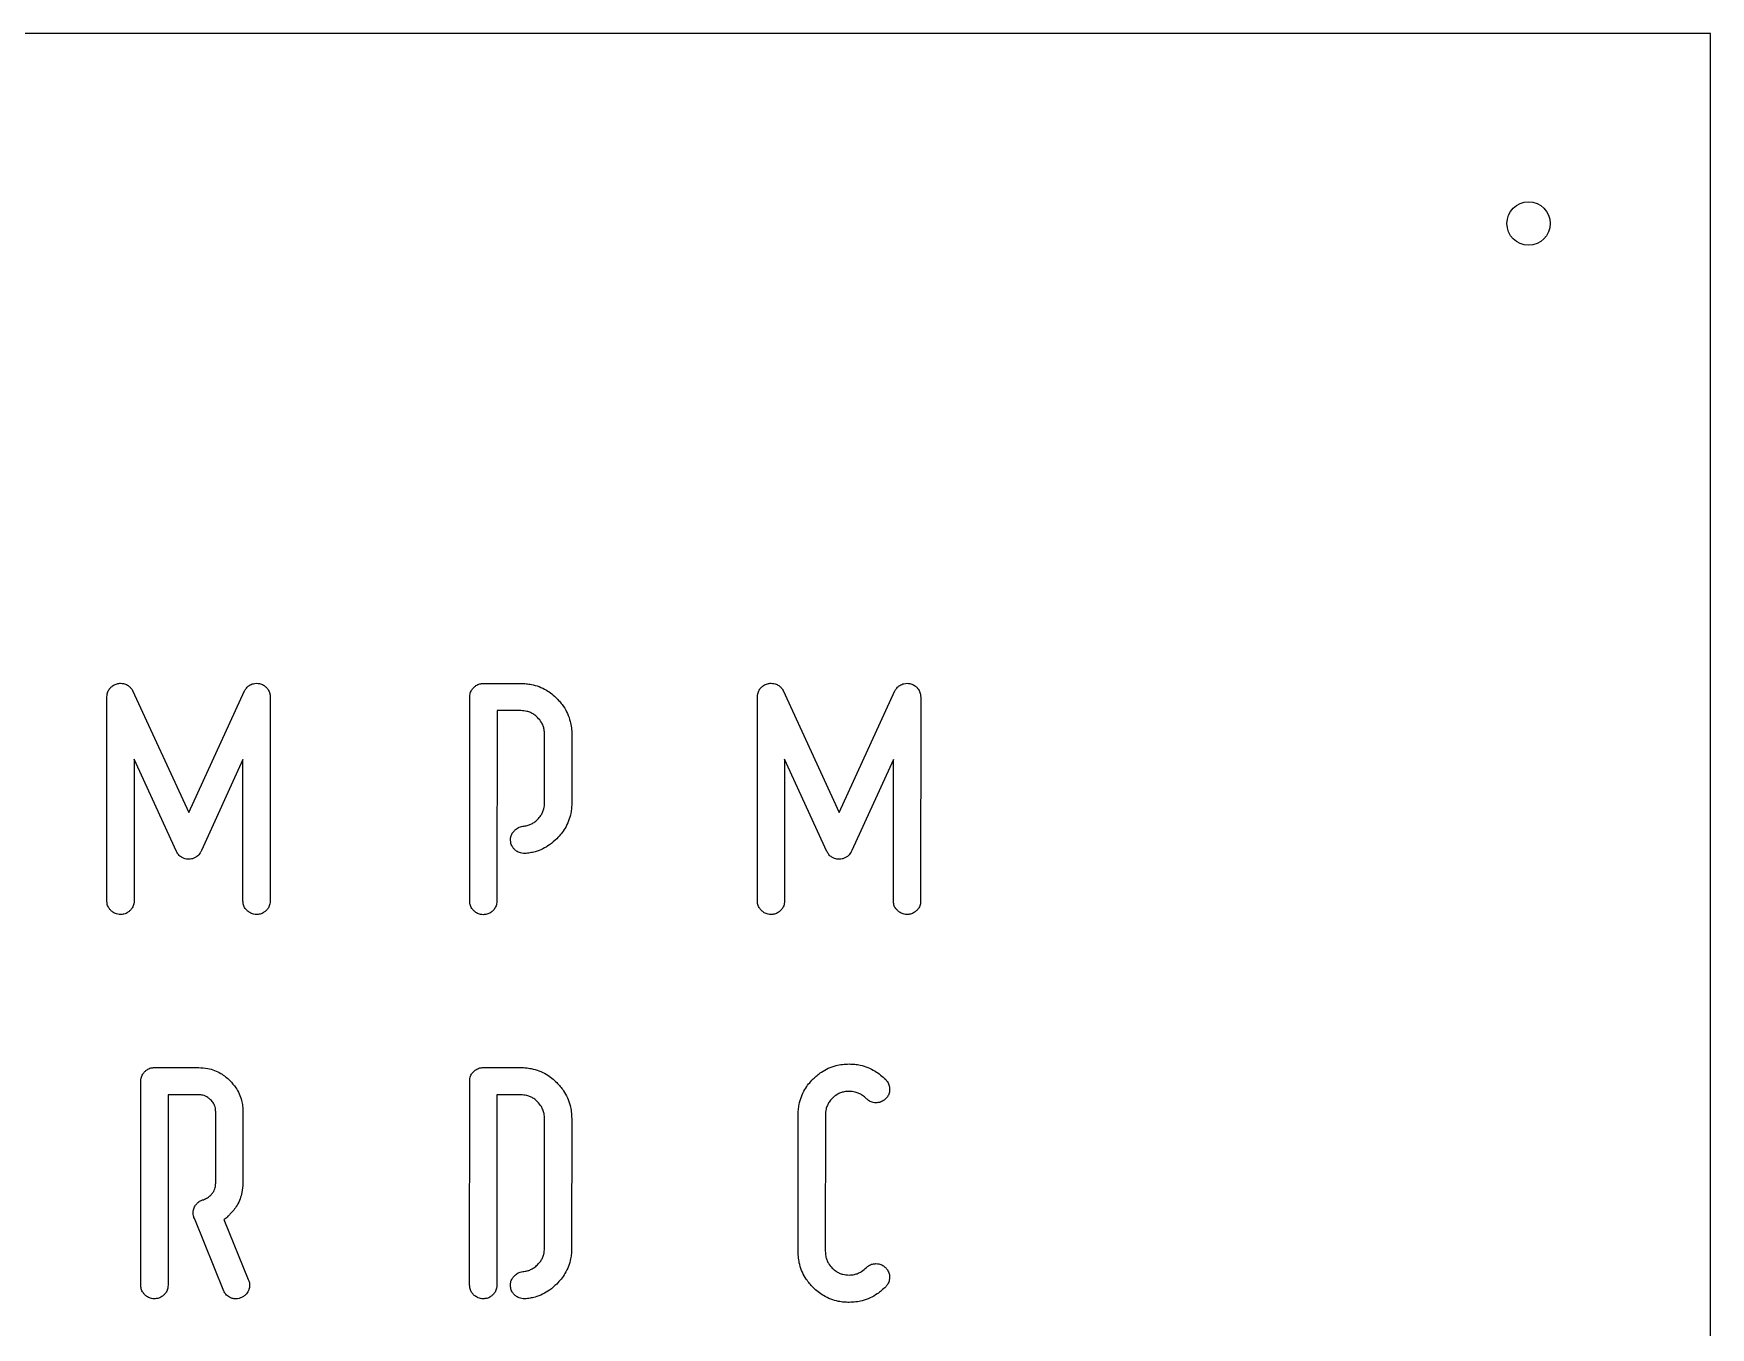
# Model space of a CAD drawing. Header units: millimetres. Extents: x 0 to 1221, y 0 to 920.
# Drawn here: x 610.7 to 920, y 681.3 to 920 of the extents above; entities that cross this region are included whole.
import ezdxf

# ---------------------------------------------------------------- set-up
doc = ezdxf.new("R2010")
doc.units = ezdxf.units.MM

msp = doc.modelspace()

# ---------------------------------------------------------------- linework, layer by layer
at = {"color": 7, "linetype": 'Continuous', "lineweight": 25}
for p, q in [((920, 920), (0, 920)), ((920, 0), (920, 920)), ((628.93, 798.83), (639.28, 776.28)), ((639.28, 776.28), (649.54, 798.77)), ((693.64, 800.12), (700.54, 800.12)), ((748.93, 798.83), (759.28, 776.28)), ((759.28, 776.28), (769.54, 798.77)), ((624.19, 760), (624.2, 797.64)), ((654.31, 797.64), (654.3, 759.96)), ((691.12, 759.97), (691.13, 797.61)), ((696.15, 795.1), (696.14, 759.97)), ((700.54, 795.1), (696.15, 795.1)), ((744.19, 760), (744.2, 797.64)), ((774.31, 797.64), (774.3, 759.96)), ((704.92, 778.13), (704.93, 790.71)), ((709.95, 790.7), (709.94, 778.13)), ((629.21, 786.13), (629.2, 760)), ((637.02, 769.13), (629.21, 786.13)), ((649.29, 786.06), (641.63, 769.31)), ((649.28, 759.97), (649.29, 786.06)), ((749.21, 786.13), (749.2, 760)), ((757.02, 769.13), (749.21, 786.13)), ((769.29, 786.06), (761.63, 769.31)), ((769.28, 759.97), (769.29, 786.06)), ((632.96, 729.26), (641.12, 729.26)), ((693.62, 729.26), (700.52, 729.26)), ((630.44, 689.11), (630.45, 726.75)), ((635.47, 724.24), (635.46, 689.11)), ((641.11, 724.24), (635.47, 724.24)), ((691.1, 689.11), (691.11, 726.75)), ((696.13, 724.24), (696.12, 689.11)), ((700.52, 724.24), (696.13, 724.24)), ((644.25, 707.93), (644.25, 721.1)), ((649.27, 721.1), (649.26, 707.93)), ((704.9, 695.95), (704.91, 719.85)), ((709.93, 719.85), (709.92, 695.95)), ((751.7, 695.35), (751.7, 720.51)), ((756.72, 720.48), (756.71, 695.38)), ((645.75, 688.01), (640.39, 701.28)), ((645.78, 701.22), (650.26, 690.17))]:
    msp.add_line(p, q, dxfattribs=at)
msp.add_circle((886.45, 884.95), 4, dxfattribs=at)
for points, knots in [([(624.2, 797.64), (624.21, 797.82), (624.23, 798.26), (624.48, 798.88), (624.79, 799.24), (624.93, 799.4)], [0, 0, 0, 0, 0.271529, 0.673328, 1, 1, 1, 1]), ([(624.93, 799.4), (625.06, 799.52), (625.39, 799.82), (626, 800.1), (626.49, 800.14), (626.71, 800.15)], [0, 0, 0, 0, 0.268048, 0.666959, 1, 1, 1, 1]), ([(626.71, 800.15), (626.88, 800.14), (627.33, 800.12), (627.96, 799.87), (628.33, 799.54), (628.49, 799.4)], [0, 0, 0, 0, 0.26916, 0.667355, 1, 1, 1, 1]), ([(628.49, 799.4), (628.54, 799.35), (628.62, 799.27), (628.77, 799.08), (628.87, 798.93), (628.93, 798.83)], [0, 0, 0, 0, 0.255287, 0.510571, 1, 1, 1, 1]), ([(649.54, 798.77), (649.58, 798.82), (649.66, 798.94), (649.82, 799.17), (649.95, 799.32), (650.04, 799.42)], [0, 0, 0, 0, 0.254608, 0.509213, 1, 1, 1, 1]), ([(650.04, 799.42), (650.17, 799.54), (650.51, 799.83), (651.12, 800.1), (651.6, 800.13), (651.8, 800.15)], [0, 0, 0, 0, 0.269461, 0.690258, 1, 1, 1, 1]), ([(651.8, 800.15), (651.97, 800.14), (652.41, 800.11), (653.04, 799.87), (653.41, 799.55), (653.57, 799.41)], [0, 0, 0, 0, 0.266277, 0.667604, 1, 1, 1, 1]), ([(653.57, 799.41), (653.69, 799.28), (653.98, 798.95), (654.26, 798.33), (654.29, 797.85), (654.31, 797.64)], [0, 0, 0, 0, 0.266236, 0.669735, 1, 1, 1, 1]), ([(691.13, 797.61), (691.14, 797.78), (691.16, 798.22), (691.4, 798.85), (691.72, 799.22), (691.87, 799.38)], [0, 0, 0, 0, 0.266277, 0.667604, 1, 1, 1, 1]), ([(691.87, 799.38), (692, 799.5), (692.32, 799.79), (692.94, 800.07), (693.42, 800.1), (693.64, 800.12)], [0, 0, 0, 0, 0.266236, 0.669738, 1, 1, 1, 1]), ([(700.54, 800.12), (700.86, 800.11), (701.52, 800.09), (702.65, 799.92), (703.93, 799.56), (705.19, 798.94), (706.29, 798.2), (706.89, 797.64), (707.19, 797.35)], [0, 0, 0, 0, 0.132112, 0.265486, 0.46378, 0.667853, 0.832574, 1, 1, 1, 1]), ([(744.2, 797.64), (744.21, 797.82), (744.23, 798.26), (744.48, 798.88), (744.79, 799.24), (744.93, 799.4)], [0, 0, 0, 0, 0.2715292, 0.6733278, 1, 1, 1, 1]), ([(744.93, 799.4), (745.06, 799.52), (745.39, 799.82), (746, 800.1), (746.49, 800.14), (746.71, 800.15)], [0, 0, 0, 0, 0.268048, 0.666959, 1, 1, 1, 1]), ([(746.71, 800.15), (746.88, 800.14), (747.33, 800.12), (747.96, 799.87), (748.33, 799.54), (748.49, 799.4)], [0, 0, 0, 0, 0.26916, 0.667355, 1, 1, 1, 1]), ([(748.49, 799.4), (748.54, 799.35), (748.62, 799.27), (748.77, 799.08), (748.87, 798.93), (748.93, 798.83)], [0, 0, 0, 0, 0.255287, 0.510571, 1, 1, 1, 1]), ([(769.54, 798.77), (769.58, 798.82), (769.66, 798.94), (769.82, 799.17), (769.95, 799.32), (770.04, 799.42)], [0, 0, 0, 0, 0.254608, 0.509213, 1, 1, 1, 1]), ([(770.04, 799.42), (770.17, 799.54), (770.51, 799.83), (771.12, 800.1), (771.6, 800.13), (771.8, 800.15)], [0, 0, 0, 0, 0.269461, 0.690258, 1, 1, 1, 1]), ([(771.8, 800.15), (771.97, 800.14), (772.41, 800.11), (773.04, 799.87), (773.41, 799.55), (773.57, 799.41)], [0, 0, 0, 0, 0.266277, 0.667604, 1, 1, 1, 1]), ([(773.57, 799.41), (773.69, 799.28), (773.98, 798.95), (774.26, 798.33), (774.29, 797.85), (774.31, 797.64)], [0, 0, 0, 0, 0.266236, 0.669735, 1, 1, 1, 1]), ([(703.64, 793.81), (703.42, 794.02), (703.02, 794.38), (702.34, 794.75), (701.54, 795.03), (700.92, 795.07), (700.54, 795.1)], [0, 0, 0, 0, 0.264964, 0.463728, 0.668289, 1, 1, 1, 1]), ([(707.19, 797.35), (707.41, 797.12), (707.86, 796.64), (708.55, 795.72), (709.2, 794.56), (709.66, 793.23), (709.91, 791.93), (709.93, 791.12), (709.95, 790.7)], [0, 0, 0, 0, 0.13211, 0.265457, 0.464302, 0.668952, 0.833117, 1, 1, 1, 1]), ([(704.93, 790.71), (704.91, 791.01), (704.89, 791.55), (704.67, 792.29), (704.31, 793.06), (703.9, 793.52), (703.64, 793.81)], [0, 0, 0, 0, 0.264962, 0.463771, 0.66838, 1, 1, 1, 1]), ([(703.64, 775.02), (703.84, 775.25), (704.2, 775.65), (704.57, 776.33), (704.86, 777.13), (704.9, 777.74), (704.92, 778.13)], [0, 0, 0, 0, 0.264964, 0.463728, 0.668289, 1, 1, 1, 1]), ([(709.94, 778.13), (709.93, 777.8), (709.92, 777.15), (709.75, 776.01), (709.39, 774.74), (708.77, 773.47), (708.02, 772.38), (707.46, 771.78), (707.18, 771.48)], [0, 0, 0, 0, 0.132112, 0.265486, 0.46378, 0.667852, 0.832574, 1, 1, 1, 1]), ([(699.4, 773.02), (699.51, 773.12), (699.82, 773.41), (700.35, 773.68), (700.78, 773.74), (700.94, 773.77)], [0, 0, 0, 0, 0.26313, 0.715185, 1, 1, 1, 1]), ([(700.94, 773.77), (701.21, 773.8), (701.7, 773.87), (702.38, 774.12), (703.04, 774.48), (703.42, 774.83), (703.64, 775.02)], [0, 0, 0, 0, 0.263949, 0.48675, 0.716003, 1, 1, 1, 1]), ([(698.65, 771.26), (698.66, 771.44), (698.68, 771.87), (698.92, 772.5), (699.25, 772.85), (699.4, 773.02)], [0, 0, 0, 0, 0.272776, 0.656943, 1, 1, 1, 1]), ([(699.39, 769.49), (699.27, 769.62), (698.97, 769.94), (698.7, 770.56), (698.66, 771.04), (698.65, 771.26)], [0, 0, 0, 0, 0.266236, 0.669738, 1, 1, 1, 1]), ([(707.18, 771.48), (706.75, 771.08), (705.96, 770.35), (704.6, 769.56), (703.37, 769.1), (702.26, 768.85), (701.63, 768.78), (701.31, 768.75)], [0, 0, 0, 0, 0.264333, 0.48511, 0.712364, 0.85543, 1, 1, 1, 1]), ([(638.43, 767.84), (638.26, 767.91), (637.87, 768.07), (637.35, 768.5), (637.12, 768.93), (637.02, 769.13)], [0, 0, 0, 0, 0.271675, 0.653618, 1, 1, 1, 1]), ([(639.28, 767.68), (639.2, 767.69), (639.06, 767.69), (638.77, 767.73), (638.56, 767.8), (638.43, 767.84)], [0, 0, 0, 0, 0.2539561, 0.5079305, 1, 1, 1, 1]), ([(640.34, 767.93), (640.26, 767.9), (640.08, 767.82), (639.73, 767.71), (639.46, 767.7), (639.28, 767.68)], [0, 0, 0, 0, 0.256089, 0.512217, 1, 1, 1, 1]), ([(641.63, 769.31), (641.55, 769.16), (641.35, 768.74), (640.9, 768.25), (640.49, 768.02), (640.34, 767.93)], [0, 0, 0, 0, 0.267773, 0.734102, 1, 1, 1, 1]), ([(701.31, 768.75), (701.12, 768.76), (700.62, 768.78), (699.93, 769.02), (699.54, 769.35), (699.39, 769.49)], [0, 0, 0, 0, 0.282081, 0.704113, 1, 1, 1, 1]), ([(758.43, 767.84), (758.26, 767.91), (757.87, 768.07), (757.35, 768.5), (757.12, 768.93), (757.02, 769.13)], [0, 0, 0, 0, 0.271675, 0.653618, 1, 1, 1, 1]), ([(759.28, 767.68), (759.2, 767.69), (759.06, 767.69), (758.77, 767.73), (758.56, 767.8), (758.43, 767.84)], [0, 0, 0, 0, 0.2539561, 0.5079305, 1, 1, 1, 1]), ([(760.34, 767.93), (760.26, 767.9), (760.08, 767.82), (759.73, 767.71), (759.46, 767.7), (759.28, 767.68)], [0, 0, 0, 0, 0.256089, 0.512217, 1, 1, 1, 1]), ([(761.63, 769.31), (761.55, 769.16), (761.35, 768.74), (760.9, 768.25), (760.49, 768.02), (760.34, 767.93)], [0, 0, 0, 0, 0.267773, 0.734102, 1, 1, 1, 1]), ([(624.92, 758.23), (624.81, 758.36), (624.51, 758.69), (624.23, 759.3), (624.2, 759.79), (624.19, 760)], [0, 0, 0, 0, 0.266237, 0.669737, 1, 1, 1, 1]), ([(626.69, 757.49), (626.52, 757.5), (626.08, 757.53), (625.45, 757.77), (625.09, 758.09), (624.92, 758.23)], [0, 0, 0, 0, 0.266276, 0.667604, 1, 1, 1, 1]), ([(628.47, 758.23), (628.34, 758.11), (628.01, 757.82), (627.39, 757.54), (626.91, 757.51), (626.69, 757.49)], [0, 0, 0, 0, 0.266236, 0.669736, 1, 1, 1, 1]), ([(629.2, 760), (629.19, 759.83), (629.17, 759.39), (628.93, 758.76), (628.61, 758.39), (628.47, 758.23)], [0, 0, 0, 0, 0.266277, 0.667603, 1, 1, 1, 1]), ([(650.03, 758.24), (649.91, 758.36), (649.62, 758.66), (649.33, 759.26), (649.3, 759.74), (649.28, 759.97)], [0, 0, 0, 0, 0.268942, 0.645337, 1, 1, 1, 1]), ([(651.79, 757.49), (651.61, 757.5), (651.17, 757.52), (650.55, 757.78), (650.19, 758.1), (650.03, 758.24)], [0, 0, 0, 0, 0.273389, 0.668015, 1, 1, 1, 1]), ([(653.58, 758.24), (653.44, 758.12), (653.11, 757.82), (652.49, 757.53), (652, 757.5), (651.79, 757.49)], [0, 0, 0, 0, 0.268991, 0.675473, 1, 1, 1, 1]), ([(654.3, 759.96), (654.29, 759.79), (654.26, 759.37), (654.03, 758.75), (653.72, 758.4), (653.58, 758.24)], [0, 0, 0, 0, 0.267546, 0.667423, 1, 1, 1, 1]), ([(691.85, 758.2), (691.74, 758.33), (691.44, 758.65), (691.16, 759.27), (691.13, 759.75), (691.12, 759.97)], [0, 0, 0, 0, 0.266236, 0.669738, 1, 1, 1, 1]), ([(693.63, 757.46), (693.45, 757.47), (693.01, 757.49), (692.38, 757.74), (692.02, 758.05), (691.85, 758.2)], [0, 0, 0, 0, 0.266277, 0.667603, 1, 1, 1, 1]), ([(695.4, 758.2), (695.27, 758.08), (694.94, 757.79), (694.33, 757.51), (693.84, 757.47), (693.63, 757.46)], [0, 0, 0, 0, 0.266236, 0.669735, 1, 1, 1, 1]), ([(696.14, 759.97), (696.13, 759.79), (696.1, 759.36), (695.86, 758.72), (695.54, 758.36), (695.4, 758.2)], [0, 0, 0, 0, 0.266277, 0.667603, 1, 1, 1, 1]), ([(744.92, 758.23), (744.81, 758.36), (744.51, 758.69), (744.23, 759.3), (744.2, 759.79), (744.19, 760)], [0, 0, 0, 0, 0.266237, 0.669737, 1, 1, 1, 1]), ([(746.69, 757.49), (746.52, 757.5), (746.08, 757.53), (745.45, 757.77), (745.09, 758.09), (744.92, 758.23)], [0, 0, 0, 0, 0.266276, 0.667604, 1, 1, 1, 1]), ([(748.47, 758.23), (748.34, 758.11), (748.01, 757.82), (747.39, 757.54), (746.91, 757.51), (746.69, 757.49)], [0, 0, 0, 0, 0.266236, 0.669736, 1, 1, 1, 1]), ([(749.2, 760), (749.19, 759.83), (749.17, 759.39), (748.93, 758.76), (748.61, 758.39), (748.47, 758.23)], [0, 0, 0, 0, 0.266277, 0.667603, 1, 1, 1, 1]), ([(770.03, 758.24), (769.91, 758.36), (769.62, 758.66), (769.33, 759.26), (769.3, 759.74), (769.28, 759.97)], [0, 0, 0, 0, 0.2689421, 0.6453373, 1, 1, 1, 1]), ([(771.79, 757.49), (771.61, 757.5), (771.17, 757.52), (770.55, 757.78), (770.19, 758.1), (770.03, 758.24)], [0, 0, 0, 0, 0.273389, 0.668015, 1, 1, 1, 1]), ([(773.58, 758.24), (773.44, 758.12), (773.11, 757.82), (772.49, 757.53), (772, 757.5), (771.79, 757.49)], [0, 0, 0, 0, 0.268991, 0.675473, 1, 1, 1, 1]), ([(774.3, 759.96), (774.29, 759.79), (774.26, 759.37), (774.03, 758.75), (773.72, 758.4), (773.58, 758.24)], [0, 0, 0, 0, 0.267546, 0.667423, 1, 1, 1, 1]), ([(630.45, 726.75), (630.46, 726.93), (630.48, 727.37), (630.73, 728), (631.04, 728.36), (631.19, 728.52)], [0, 0, 0, 0, 0.266276, 0.667602, 1, 1, 1, 1]), ([(631.19, 728.52), (631.32, 728.64), (631.64, 728.94), (632.26, 729.21), (632.74, 729.25), (632.96, 729.26)], [0, 0, 0, 0, 0.266236, 0.669738, 1, 1, 1, 1]), ([(641.12, 729.26), (641.68, 729.23), (642.68, 729.18), (644.05, 728.77), (645.14, 728.24), (646.09, 727.59), (646.61, 727.1), (646.87, 726.86)], [0, 0, 0, 0, 0.266263, 0.464038, 0.667563, 0.832447, 1, 1, 1, 1]), ([(691.11, 726.75), (691.12, 726.93), (691.14, 727.36), (691.38, 728), (691.7, 728.36), (691.85, 728.52)], [0, 0, 0, 0, 0.266276, 0.667602, 1, 1, 1, 1]), ([(691.85, 728.52), (691.98, 728.64), (692.3, 728.94), (692.92, 729.21), (693.4, 729.25), (693.62, 729.26)], [0, 0, 0, 0, 0.266236, 0.669738, 1, 1, 1, 1]), ([(700.52, 729.26), (700.85, 729.25), (701.5, 729.23), (702.63, 729.06), (703.91, 728.7), (705.17, 728.09), (706.27, 727.34), (706.87, 726.78), (707.17, 726.5)], [0, 0, 0, 0, 0.132112, 0.265486, 0.46378, 0.667853, 0.832574, 1, 1, 1, 1]), ([(751.7, 720.51), (751.71, 720.84), (751.73, 721.49), (751.9, 722.62), (752.26, 723.9), (752.87, 725.16), (753.62, 726.26), (754.18, 726.86), (754.46, 727.16)], [0, 0, 0, 0, 0.132112, 0.265485, 0.46378, 0.667852, 0.832574, 1, 1, 1, 1]), ([(754.46, 727.16), (754.7, 727.38), (755.18, 727.83), (756.1, 728.52), (757.26, 729.17), (758.59, 729.63), (759.89, 729.88), (760.7, 729.9), (761.12, 729.92)], [0, 0, 0, 0, 0.13211, 0.265457, 0.464302, 0.668952, 0.833118, 1, 1, 1, 1]), ([(761.12, 729.92), (761.45, 729.91), (762.14, 729.89), (763.29, 729.7), (764.57, 729.31), (765.83, 728.68), (766.94, 727.9), (767.55, 727.32), (767.86, 727.03)], [0, 0, 0, 0, 0.134804, 0.271112, 0.465161, 0.66481, 0.831106, 1, 1, 1, 1]), ([(767.86, 727.03), (767.97, 726.9), (768.27, 726.56), (768.54, 725.95), (768.57, 725.47), (768.58, 725.27)], [0, 0, 0, 0, 0.2694608, 0.6902584, 1, 1, 1, 1]), ([(643.32, 723.33), (643.16, 723.47), (642.75, 723.84), (641.98, 724.18), (641.38, 724.22), (641.11, 724.24)], [0, 0, 0, 0, 0.266144, 0.674946, 1, 1, 1, 1]), ([(646.87, 726.86), (647.25, 726.44), (647.92, 725.7), (648.62, 724.43), (649.02, 723.28), (649.23, 722.16), (649.26, 721.46), (649.27, 721.1)], [0, 0, 0, 0, 0.266189, 0.465608, 0.670861, 0.834077, 1, 1, 1, 1]), ([(703.62, 722.95), (703.4, 723.16), (703, 723.52), (702.32, 723.89), (701.52, 724.18), (700.9, 724.22), (700.52, 724.24)], [0, 0, 0, 0, 0.264964, 0.463728, 0.66829, 1, 1, 1, 1]), ([(707.17, 726.5), (707.39, 726.26), (707.84, 725.79), (708.53, 724.86), (709.18, 723.71), (709.64, 722.38), (709.89, 721.08), (709.91, 720.26), (709.93, 719.85)], [0, 0, 0, 0, 0.13211, 0.265457, 0.464302, 0.668952, 0.833117, 1, 1, 1, 1]), ([(761.11, 724.87), (760.8, 724.85), (760.26, 724.83), (759.51, 724.61), (758.74, 724.25), (758.28, 723.84), (757.99, 723.58)], [0, 0, 0, 0, 0.268234, 0.466885, 0.671361, 1, 1, 1, 1]), ([(764.31, 723.52), (764.07, 723.73), (763.65, 724.11), (762.92, 724.51), (762.1, 724.8), (761.48, 724.84), (761.11, 724.87)], [0, 0, 0, 0, 0.272141, 0.478453, 0.690877, 1, 1, 1, 1]), ([(768.58, 725.27), (768.57, 725.1), (768.55, 724.66), (768.3, 724.03), (767.99, 723.67), (767.84, 723.5)], [0, 0, 0, 0, 0.266275, 0.667603, 1, 1, 1, 1]), ([(644.25, 721.1), (644.24, 721.32), (644.21, 721.87), (643.91, 722.67), (643.51, 723.12), (643.32, 723.33)], [0, 0, 0, 0, 0.267638, 0.667331, 1, 1, 1, 1]), ([(704.91, 719.85), (704.89, 720.15), (704.87, 720.69), (704.65, 721.43), (704.29, 722.2), (703.88, 722.67), (703.62, 722.95)], [0, 0, 0, 0, 0.264963, 0.463771, 0.668379, 1, 1, 1, 1]), ([(757.99, 723.58), (757.79, 723.35), (757.43, 722.95), (757.07, 722.27), (756.78, 721.47), (756.74, 720.86), (756.72, 720.48)], [0, 0, 0, 0, 0.265555, 0.465589, 0.671447, 1, 1, 1, 1]), ([(766.07, 722.77), (765.89, 722.77), (765.46, 722.8), (764.83, 723.04), (764.48, 723.36), (764.31, 723.52)], [0, 0, 0, 0, 0.272776, 0.656942, 1, 1, 1, 1]), ([(767.84, 723.5), (767.71, 723.38), (767.38, 723.09), (766.77, 722.81), (766.29, 722.78), (766.07, 722.77)], [0, 0, 0, 0, 0.266236, 0.669738, 1, 1, 1, 1]), ([(641.99, 704.89), (642.12, 704.94), (642.4, 705.03), (642.86, 705.29), (643.15, 705.54), (643.34, 705.7)], [0, 0, 0, 0, 0.273023, 0.545946, 1, 1, 1, 1]), ([(643.34, 705.7), (643.48, 705.87), (643.85, 706.28), (644.19, 707.05), (644.23, 707.66), (644.25, 707.93)], [0, 0, 0, 0, 0.268569, 0.667359, 1, 1, 1, 1]), ([(649.26, 707.93), (649.24, 707.36), (649.18, 706.37), (648.78, 705), (648.25, 703.91), (647.61, 702.96), (647.12, 702.45), (646.88, 702.19)], [0, 0, 0, 0, 0.2653636, 0.4636535, 0.66772, 0.8325094, 1, 1, 1, 1]), ([(640.1, 702.47), (640.11, 702.65), (640.14, 703.09), (640.39, 703.73), (640.71, 704.09), (640.86, 704.26)], [0, 0, 0, 0, 0.269161, 0.667355, 1, 1, 1, 1]), ([(640.39, 701.28), (640.34, 701.38), (640.24, 701.58), (640.13, 701.98), (640.11, 702.28), (640.1, 702.47)], [0, 0, 0, 0, 0.267175, 0.534323, 1, 1, 1, 1]), ([(640.86, 704.26), (640.94, 704.34), (641.12, 704.5), (641.49, 704.74), (641.79, 704.83), (641.99, 704.89)], [0, 0, 0, 0, 0.271838, 0.5439, 1, 1, 1, 1]), ([(646.88, 702.19), (646.76, 702.06), (646.53, 701.83), (646.17, 701.49), (645.91, 701.31), (645.78, 701.22)], [0, 0, 0, 0, 0.3548195, 0.6760611, 1, 1, 1, 1]), ([(703.61, 692.87), (703.82, 693.1), (704.18, 693.49), (704.55, 694.15), (704.84, 694.94), (704.88, 695.56), (704.9, 695.95)], [0, 0, 0, 0, 0.267134, 0.461451, 0.661416, 1, 1, 1, 1]), ([(709.92, 695.95), (709.91, 695.62), (709.89, 694.97), (709.73, 693.84), (709.37, 692.58), (708.76, 691.32), (708.01, 690.23), (707.44, 689.63), (707.16, 689.33)], [0, 0, 0, 0, 0.1321089, 0.2654756, 0.4625773, 0.6654313, 0.8312951, 1, 1, 1, 1]), ([(754.45, 688.7), (754.23, 688.94), (753.78, 689.42), (753.1, 690.34), (752.45, 691.5), (751.98, 692.82), (751.74, 694.13), (751.71, 694.94), (751.7, 695.35)], [0, 0, 0, 0, 0.13211, 0.265457, 0.464302, 0.668952, 0.833117, 1, 1, 1, 1]), ([(756.71, 695.38), (756.73, 695.08), (756.76, 694.54), (756.97, 693.8), (757.33, 693.03), (757.74, 692.56), (757.98, 692.28)], [0, 0, 0, 0, 0.265515, 0.466521, 0.673401, 1, 1, 1, 1]), ([(764.3, 692.37), (764.43, 692.49), (764.76, 692.78), (765.37, 693.05), (765.85, 693.08), (766.06, 693.09)], [0, 0, 0, 0, 0.267287, 0.667449, 1, 1, 1, 1]), ([(766.06, 693.09), (766.24, 693.08), (766.67, 693.06), (767.31, 692.82), (767.67, 692.5), (767.83, 692.35)], [0, 0, 0, 0, 0.266278, 0.667601, 1, 1, 1, 1]), ([(650.26, 690.17), (650.3, 690.08), (650.38, 689.9), (650.49, 689.55), (650.5, 689.28), (650.51, 689.11)], [0, 0, 0, 0, 0.26742, 0.534932, 1, 1, 1, 1]), ([(698.63, 689.11), (698.64, 689.29), (698.66, 689.72), (698.9, 690.35), (699.23, 690.7), (699.38, 690.87)], [0, 0, 0, 0, 0.272775, 0.656943, 1, 1, 1, 1]), ([(699.38, 690.87), (699.49, 690.97), (699.79, 691.26), (700.33, 691.53), (700.75, 691.59), (700.92, 691.62)], [0, 0, 0, 0, 0.26313, 0.715185, 1, 1, 1, 1]), ([(700.92, 691.62), (701.18, 691.65), (701.67, 691.72), (702.36, 691.97), (703.01, 692.33), (703.4, 692.68), (703.61, 692.87)], [0, 0, 0, 0, 0.263949, 0.48675, 0.716005, 1, 1, 1, 1]), ([(757.98, 692.28), (758.21, 692.07), (758.61, 691.71), (759.29, 691.34), (760.09, 691.05), (760.72, 691.02), (761.1, 690.99)], [0, 0, 0, 0, 0.268392, 0.463651, 0.664569, 1, 1, 1, 1]), ([(761.1, 690.99), (761.43, 691.01), (761.99, 691.04), (762.76, 691.29), (763.53, 691.68), (764.01, 692.11), (764.3, 692.37)], [0, 0, 0, 0, 0.274585, 0.469015, 0.669021, 1, 1, 1, 1]), ([(767.83, 692.35), (767.95, 692.22), (768.24, 691.9), (768.52, 691.28), (768.56, 690.8), (768.57, 690.58)], [0, 0, 0, 0, 0.266236, 0.669735, 1, 1, 1, 1]), ([(768.57, 690.58), (768.56, 690.41), (768.53, 689.97), (768.29, 689.35), (767.98, 688.98), (767.85, 688.83)], [0, 0, 0, 0, 0.2696786, 0.6791188, 1, 1, 1, 1]), ([(631.18, 687.34), (631.06, 687.47), (630.77, 687.8), (630.49, 688.41), (630.45, 688.9), (630.44, 689.11)], [0, 0, 0, 0, 0.266236, 0.669735, 1, 1, 1, 1]), ([(632.95, 686.6), (632.77, 686.61), (632.34, 686.64), (631.7, 686.88), (631.34, 687.2), (631.18, 687.34)], [0, 0, 0, 0, 0.266278, 0.667601, 1, 1, 1, 1]), ([(634.72, 687.34), (634.59, 687.22), (634.26, 686.93), (633.65, 686.65), (633.17, 686.62), (632.95, 686.6)], [0, 0, 0, 0, 0.266237, 0.669734, 1, 1, 1, 1]), ([(635.46, 689.11), (635.45, 688.94), (635.42, 688.5), (635.18, 687.87), (634.86, 687.5), (634.72, 687.34)], [0, 0, 0, 0, 0.266277, 0.667601, 1, 1, 1, 1]), ([(647.28, 686.69), (647.11, 686.76), (646.68, 686.93), (646.12, 687.38), (645.86, 687.82), (645.75, 688.01)], [0, 0, 0, 0, 0.265205, 0.674788, 1, 1, 1, 1]), ([(649.13, 686.88), (649.04, 686.84), (648.86, 686.75), (648.49, 686.63), (648.19, 686.61), (648, 686.6)], [0, 0, 0, 0, 0.257408, 0.514877, 1, 1, 1, 1]), ([(650.39, 688.35), (650.32, 688.19), (650.15, 687.77), (649.72, 687.24), (649.31, 686.99), (649.13, 686.88)], [0, 0, 0, 0, 0.269091, 0.690645, 1, 1, 1, 1]), ([(650.51, 689.11), (650.51, 689.04), (650.51, 688.91), (650.48, 688.66), (650.42, 688.47), (650.39, 688.35)], [0, 0, 0, 0, 0.2592165, 0.5184236, 1, 1, 1, 1]), ([(691.83, 687.34), (691.72, 687.47), (691.42, 687.8), (691.15, 688.41), (691.11, 688.9), (691.1, 689.11)], [0, 0, 0, 0, 0.266236, 0.669735, 1, 1, 1, 1]), ([(693.61, 686.6), (693.43, 686.61), (692.99, 686.64), (692.36, 686.88), (692, 687.2), (691.83, 687.34)], [0, 0, 0, 0, 0.266278, 0.667601, 1, 1, 1, 1]), ([(695.38, 687.34), (695.25, 687.22), (694.92, 686.93), (694.31, 686.65), (693.82, 686.62), (693.61, 686.6)], [0, 0, 0, 0, 0.266236, 0.669734, 1, 1, 1, 1]), ([(696.12, 689.11), (696.11, 688.94), (696.08, 688.5), (695.84, 687.87), (695.52, 687.5), (695.38, 687.34)], [0, 0, 0, 0, 0.266277, 0.667602, 1, 1, 1, 1]), ([(699.36, 687.34), (699.25, 687.47), (698.95, 687.8), (698.67, 688.41), (698.64, 688.89), (698.63, 689.11)], [0, 0, 0, 0, 0.266236, 0.669735, 1, 1, 1, 1]), ([(701.29, 686.6), (701.09, 686.61), (700.6, 686.63), (699.91, 686.87), (699.52, 687.2), (699.36, 687.34)], [0, 0, 0, 0, 0.28208, 0.704107, 1, 1, 1, 1]), ([(707.16, 689.33), (706.73, 688.93), (705.94, 688.21), (704.57, 687.41), (703.35, 686.95), (702.24, 686.7), (701.61, 686.63), (701.29, 686.6)], [0, 0, 0, 0, 0.2643328, 0.4851115, 0.7123668, 0.8554314, 1, 1, 1, 1]), ([(761.1, 685.94), (760.78, 685.95), (760.12, 685.97), (758.99, 686.14), (757.71, 686.5), (756.45, 687.11), (755.35, 687.86), (754.76, 688.42), (754.45, 688.7)], [0, 0, 0, 0, 0.1321124, 0.2654857, 0.46378, 0.6678526, 0.832574, 1, 1, 1, 1]), ([(767.85, 688.83), (767.6, 688.59), (767.11, 688.12), (766.17, 687.4), (764.98, 686.72), (763.64, 686.24), (762.33, 685.98), (761.51, 685.96), (761.1, 685.94)], [0, 0, 0, 0, 0.134771, 0.2707486, 0.4707146, 0.6765707, 0.8368985, 1, 1, 1, 1]), ([(648, 686.6), (647.94, 686.6), (647.81, 686.6), (647.57, 686.63), (647.39, 686.67), (647.28, 686.69)], [0, 0, 0, 0, 0.2662434, 0.5324572, 1, 1, 1, 1])]:
    msp.add_open_spline(points, degree=3, knots=knots, dxfattribs=at)

doc.saveas('drawing.dxf')
